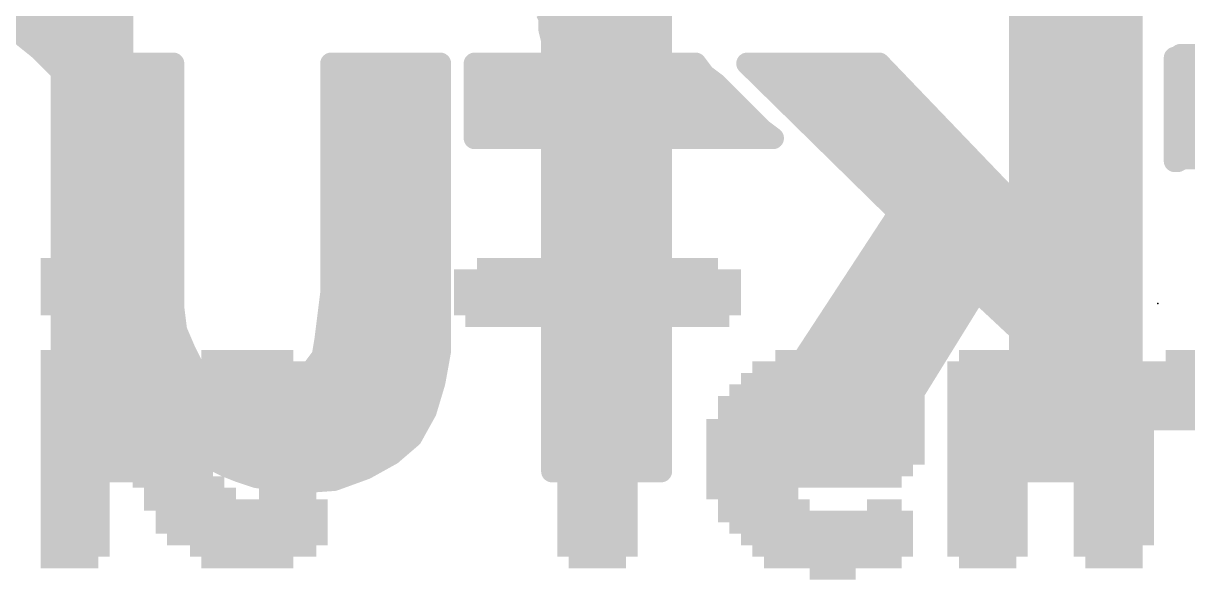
# Model space of a CAD drawing. Extents: x -29.2 to 57.4, y -24.7 to 35.4.
# Drawn here: x 8.746 to 12.804, y 20.248 to 22.185 of the extents above; entities that cross this region are included whole.
import ezdxf

# ---------------------------------------------------------------- set-up
doc = ezdxf.new("R2010")
doc.units = 0
for name, color, linetype in [('21', 41, 'CONTINUOUS'), ('22', 40, 'CONTINUOUS'), ('24', 53, 'CONTINUOUS')]:
    doc.layers.add(name, color=color, linetype=linetype)

# ---------------------------------------------------------------- blocks, each defined once
blk = doc.blocks.new('RECT')
blk.add_solid([(-0.5, -0.5), (0.5, -0.5), (-0.5, 0.5), (0.5, 0.5)])

msp = doc.modelspace()

# ---------------------------------------------------------------- linework, layer by layer
at = {"layer": '21', "const_width": 0.0762}
for points in [[(9.091, 22.856), (9.091, 21.836)], [(8.751, 22.136), (8.701, 22.186)], [(8.7128, 22.1742), (9.091, 22.1742)], [(8.801, 22.096), (8.751, 22.136)], [(8.7985, 22.098), (9.091, 22.098)], [(8.891, 22.006), (8.801, 22.096)], [(8.8752, 22.0218), (9.091, 22.0218)], [(8.991, 21.926), (8.891, 22.006)], [(8.9665, 21.9456), (9.091, 21.9456)], [(9.041, 21.876), (8.991, 21.926)], [(9.091, 21.836), (9.041, 21.876)], [(9.0493, 21.8694), (9.091, 21.8694)]]:
    msp.add_lwpolyline(points, dxfattribs=at)
at = {"layer": '21', "const_width": 0.0381}
for points in [[(9.091, 22.1552, 1), (9.091, 22.1933)], [(8.7629, 22.1509, 1), (8.7391, 22.1211)], [(8.7375, 22.1225, 1), (8.7645, 22.1495)], [(8.7985, 22.1171, 1), (8.7985, 22.079)], [(8.8145, 22.1095, 1), (8.7875, 22.0825)], [(8.7891, 22.0811, 1), (8.8129, 22.1109)], [(9.091, 22.079, 1), (9.091, 22.1171)], [(8.8752, 22.0409, 1), (8.8752, 22.0028)], [(8.9029, 22.0209, 1), (8.8791, 21.9911)], [(8.8775, 21.9925, 1), (8.9045, 22.0195)], [(9.091, 22.0028, 1), (9.091, 22.0409)], [(8.9665, 21.9647, 1), (8.9665, 21.9266)], [(9.0045, 21.9395, 1), (8.9775, 21.9125)], [(8.9791, 21.9111, 1), (9.0029, 21.9409)], [(9.091, 21.9266, 1), (9.091, 21.9647)], [(9.0529, 21.8909, 1), (9.0291, 21.8611)], [(9.0275, 21.8625, 1), (9.0545, 21.8895)], [(9.0493, 21.8885, 1), (9.0493, 21.8504)], [(9.091, 21.8504, 1), (9.091, 21.8885)], [(9.072, 21.836, 1), (9.1101, 21.836)], [(9.0791, 21.8211, 1), (9.1029, 21.8509)]]:
    msp.add_lwpolyline(points, format="xyb", dxfattribs=at)
at = {"layer": '22', "const_width": 0.0762}
for points in [[(12.219, 22.575), (12.219, 21.535)], [(12.609, 20.625), (12.609, 22.365)], [(10.969, 22.045), (10.969, 22.245)], [(10.569, 22.225), (10.579, 22.205)], [(10.579, 22.205), (10.579, 22.165)], [(10.579, 22.1742), (10.969, 22.1742)], [(10.579, 22.165), (10.589, 22.125)], [(12.219, 22.1742), (12.609, 22.1742)], [(10.589, 22.125), (10.589, 22.045)], [(10.589, 22.098), (10.969, 22.098)], [(12.219, 22.098), (12.609, 22.098)], [(9.269, 22.045), (8.879, 22.045)], [(8.879, 22.045), (8.879, 20.625)], [(9.269, 21.195), (9.269, 22.045)], [(10.199, 22.045), (9.819, 22.045)], [(9.819, 22.045), (9.819, 21.245)], [(10.199, 21.045), (10.199, 22.045)], [(10.589, 22.045), (10.319, 22.045)], [(10.319, 22.045), (10.319, 21.785)], [(11.089, 22.045), (10.969, 22.045)], [(11.119, 22.005), (11.089, 22.045)], [(11.729, 22.045), (11.269, 22.045)], [(11.269, 22.045), (11.799, 21.525)], [(12.219, 21.535), (11.729, 22.045)], [(12.769, 22.065), (12.759, 22.065)], [(12.759, 22.065), (12.759, 21.705)], [(12.779, 22.075), (12.769, 22.065)], [(12.919, 22.075), (12.779, 22.075)], [(8.879, 22.0218), (9.269, 22.0218)], [(9.819, 22.0218), (10.199, 22.0218)], [(10.319, 22.0218), (11.1064, 22.0218)], [(11.159, 21.975), (11.119, 22.005)], [(11.2926, 22.0218), (11.7513, 22.0218)], [(12.219, 22.0218), (12.609, 22.0218)], [(12.759, 22.0218), (13.0721, 22.0218)], [(11.319, 21.815), (11.159, 21.975)], [(8.879, 21.9456), (9.269, 21.9456)], [(9.819, 21.9456), (10.199, 21.9456)], [(10.319, 21.9456), (11.1884, 21.9456)], [(11.3703, 21.9456), (11.8245, 21.9456)], [(12.219, 21.9456), (12.609, 21.9456)], [(12.759, 21.9456), (13.1768, 21.9456)], [(8.879, 21.8694), (9.269, 21.8694)], [(9.819, 21.8694), (10.199, 21.8694)], [(10.319, 21.8694), (11.2646, 21.8694)], [(11.448, 21.8694), (11.8977, 21.8694)], [(12.219, 21.8694), (12.609, 21.8694)], [(12.759, 21.8694), (13.2395, 21.8694)], [(11.359, 21.785), (11.319, 21.815)], [(8.879, 21.7932), (9.269, 21.7932)], [(9.819, 21.7932), (10.199, 21.7932)], [(10.319, 21.7932), (11.3481, 21.7932)], [(10.319, 21.785), (10.589, 21.785)], [(10.589, 21.785), (10.589, 20.625)], [(10.969, 21.785), (11.359, 21.785)], [(10.969, 20.625), (10.969, 21.785)], [(11.5256, 21.7932), (11.9709, 21.7932)], [(12.219, 21.7932), (12.609, 21.7932)], [(12.759, 21.7932), (13.2886, 21.7932)], [(8.879, 21.717), (9.269, 21.717)], [(9.819, 21.717), (10.199, 21.717)], [(10.589, 21.717), (10.969, 21.717)], [(11.6033, 21.717), (12.0441, 21.717)], [(12.219, 21.717), (12.609, 21.717)], [(12.759, 21.717), (13.669, 21.717)], [(12.769, 21.705), (12.789, 21.715)], [(12.789, 21.715), (12.899, 21.715)], [(12.759, 21.705), (12.769, 21.705)], [(8.879, 21.6408), (9.269, 21.6408)], [(9.819, 21.6408), (10.199, 21.6408)], [(10.589, 21.6408), (10.969, 21.6408)], [(11.681, 21.6408), (12.1174, 21.6408)], [(12.219, 21.6408), (12.609, 21.6408)], [(8.879, 21.5646), (9.269, 21.5646)], [(9.819, 21.5646), (10.199, 21.5646)], [(10.589, 21.5646), (10.969, 21.5646)], [(11.7586, 21.5646), (12.1906, 21.5646)], [(12.219, 21.5646), (12.609, 21.5646)], [(11.799, 21.525), (11.209, 20.625)], [(8.879, 21.4884), (9.269, 21.4884)], [(9.819, 21.4884), (10.199, 21.4884)], [(10.589, 21.4884), (10.969, 21.4884)], [(11.775, 21.4884), (12.609, 21.4884)], [(8.879, 21.4122), (9.269, 21.4122)], [(9.819, 21.4122), (10.199, 21.4122)], [(10.589, 21.4122), (10.969, 21.4122)], [(11.7251, 21.4122), (12.609, 21.4122)], [(8.879, 21.336), (9.269, 21.336)], [(9.819, 21.336), (10.199, 21.336)], [(10.589, 21.336), (10.969, 21.336)], [(11.6751, 21.336), (12.609, 21.336)], [(8.879, 21.2598), (9.269, 21.2598)], [(9.819, 21.245), (9.799, 21.085)], [(9.819, 21.2598), (10.199, 21.2598)], [(10.589, 21.2598), (10.969, 21.2598)], [(11.6251, 21.2598), (12.609, 21.2598)], [(11.679, 20.625), (12.069, 21.255)], [(12.069, 21.255), (12.219, 21.115)], [(9.279, 21.115), (9.269, 21.195)], [(8.879, 21.1836), (9.2704, 21.1836)], [(9.8113, 21.1836), (10.199, 21.1836)], [(10.589, 21.1836), (10.969, 21.1836)], [(11.5752, 21.1836), (12.0248, 21.1836)], [(12.1455, 21.1836), (12.609, 21.1836)], [(8.879, 21.1074), (9.2823, 21.1074)], [(9.309, 21.045), (9.279, 21.115)], [(9.8018, 21.1074), (10.199, 21.1074)], [(10.589, 21.1074), (10.969, 21.1074)], [(11.5252, 21.1074), (11.9776, 21.1074)], [(12.219, 21.115), (12.219, 20.625)], [(12.219, 21.1074), (12.609, 21.1074)], [(9.799, 21.085), (9.789, 21.025)], [(8.879, 21.0312), (9.3159, 21.0312)], [(9.339, 20.985), (9.309, 21.045)], [(9.789, 21.025), (9.729, 20.945)], [(9.79, 21.0312), (10.1965, 21.0312)], [(10.179, 20.935), (10.199, 21.045)], [(10.589, 21.0312), (10.969, 21.0312)], [(11.4753, 21.0312), (11.9305, 21.0312)], [(12.219, 21.0312), (12.609, 21.0312)], [(9.379, 20.945), (9.339, 20.985)], [(8.879, 20.955), (9.369, 20.955)], [(9.429, 20.915), (9.379, 20.945)], [(9.729, 20.945), (9.679, 20.915)], [(9.7365, 20.955), (10.1826, 20.955)], [(10.589, 20.955), (10.969, 20.955)], [(11.4253, 20.955), (11.8833, 20.955)], [(12.219, 20.955), (12.609, 20.955)], [(9.489, 20.905), (9.429, 20.915)], [(9.569, 20.895), (9.489, 20.905)], [(9.629, 20.905), (9.569, 20.895)], [(9.679, 20.915), (9.629, 20.905)], [(10.149, 20.835), (10.179, 20.935)], [(8.879, 20.8788), (10.1621, 20.8788)], [(10.589, 20.8788), (10.969, 20.8788)], [(11.3754, 20.8788), (11.8361, 20.8788)], [(12.219, 20.8788), (12.609, 20.8788)], [(9.249, 20.625), (9.249, 20.825)], [(9.249, 20.825), (9.259, 20.825)], [(9.259, 20.825), (9.299, 20.765)], [(10.099, 20.745), (10.149, 20.835)], [(8.879, 20.8026), (9.249, 20.8026)], [(9.2739, 20.8026), (10.131, 20.8026)], [(10.589, 20.8026), (10.969, 20.8026)], [(11.3254, 20.8026), (11.7889, 20.8026)], [(12.219, 20.8026), (12.609, 20.8026)], [(9.299, 20.765), (9.339, 20.715)], [(10.029, 20.685), (10.099, 20.745)], [(8.879, 20.7264), (9.249, 20.7264)], [(9.3299, 20.7264), (10.0773, 20.7264)], [(9.339, 20.715), (9.389, 20.675)], [(10.589, 20.7264), (10.969, 20.7264)], [(11.2755, 20.7264), (11.7418, 20.7264)], [(12.219, 20.7264), (12.609, 20.7264)], [(9.389, 20.675), (9.449, 20.645)], [(9.939, 20.635), (10.029, 20.685)], [(8.879, 20.6502), (9.249, 20.6502)], [(8.879, 20.625), (9.249, 20.625)], [(9.4386, 20.6502), (9.9664, 20.6502)], [(9.449, 20.645), (9.499, 20.625)], [(9.499, 20.625), (9.559, 20.605)], [(9.829, 20.595), (9.939, 20.635)], [(10.589, 20.6502), (10.969, 20.6502)], [(10.589, 20.625), (10.969, 20.625)], [(11.209, 20.625), (11.679, 20.625)], [(11.2255, 20.6502), (11.6946, 20.6502)], [(12.219, 20.6502), (12.609, 20.6502)], [(12.219, 20.625), (12.609, 20.625)], [(9.559, 20.605), (9.629, 20.595)], [(9.629, 20.595), (9.689, 20.585)], [(9.689, 20.585), (9.829, 20.595)]]:
    msp.add_lwpolyline(points, dxfattribs=at)
at = {"layer": '22', "const_width": 0.0381}
for points in [[(10.579, 22.1933, 1), (10.579, 22.1552)], [(10.5975, 22.1696, 1), (10.5605, 22.1604)], [(10.562, 22.1965, 1), (10.596, 22.2135)], [(10.969, 22.1552, 1), (10.969, 22.1933)], [(12.219, 22.1933, 1), (12.219, 22.1552)], [(12.609, 22.1552, 1), (12.609, 22.1933)], [(10.56, 22.165, 1), (10.5981, 22.165)], [(10.6081, 22.125, 1), (10.57, 22.125)], [(10.589, 22.1171, 1), (10.589, 22.079)], [(10.5705, 22.1204, 1), (10.6075, 22.1296)], [(10.969, 22.079, 1), (10.969, 22.1171)], [(12.219, 22.1171, 1), (12.219, 22.079)], [(12.609, 22.079, 1), (12.609, 22.1171)], [(8.898, 22.045, 1), (8.8599, 22.045)], [(8.879, 22.0641, 1), (8.879, 22.026)], [(9.2881, 22.045, 1), (9.25, 22.045)], [(9.269, 22.026, 1), (9.269, 22.0641)], [(9.819, 22.0641, 1), (9.819, 22.026)], [(9.8381, 22.045, 1), (9.8, 22.045)], [(10.218, 22.045, 1), (10.1799, 22.045)], [(10.199, 22.026, 1), (10.199, 22.0641)], [(10.319, 22.0641, 1), (10.319, 22.026)], [(10.3381, 22.045, 1), (10.3, 22.045)], [(10.589, 22.026, 1), (10.589, 22.0641)], [(10.969, 22.0641, 1), (10.969, 22.026)], [(11.1042, 22.0564, 1), (11.0738, 22.0336)], [(11.089, 22.026, 1), (11.089, 22.0641)], [(11.269, 22.0641, 1), (11.269, 22.026)], [(11.2823, 22.0586, 1), (11.2557, 22.0314)], [(11.7427, 22.0582, 1), (11.7153, 22.0318)], [(11.729, 22.026, 1), (11.729, 22.0641)], [(12.759, 22.0841, 1), (12.759, 22.046)], [(12.7781, 22.065, 1), (12.74, 22.065)], [(12.7555, 22.0785, 1), (12.7825, 22.0515)], [(12.779, 22.094, 1), (12.779, 22.0559)], [(12.7925, 22.0615, 1), (12.7655, 22.0885)], [(12.769, 22.046, 1), (12.769, 22.0841)], [(8.879, 22.0409, 1), (8.879, 22.0028)], [(9.269, 22.0028, 1), (9.269, 22.0409)], [(9.819, 22.0409, 1), (9.819, 22.0028)], [(10.199, 22.0028, 1), (10.199, 22.0409)], [(10.319, 22.0409, 1), (10.319, 22.0028)], [(10.57, 22.045, 1), (10.6081, 22.045)], [(10.95, 22.045, 1), (10.9881, 22.045)], [(11.1304, 22.0202, 1), (11.1076, 21.9898)], [(11.1064, 22.0028, 1), (11.1064, 22.0409)], [(11.2926, 22.0409, 1), (11.2926, 22.0028)], [(11.7513, 22.0028, 1), (11.7513, 22.0409)], [(12.219, 22.0409, 1), (12.219, 22.0028)], [(12.609, 22.0028, 1), (12.609, 22.0409)], [(12.759, 22.0409, 1), (12.759, 22.0028)], [(11.1038, 21.9936, 1), (11.1342, 22.0164)], [(11.1725, 21.9885, 1), (11.1455, 21.9615)], [(11.1476, 21.9598, 1), (11.1704, 21.9902)], [(8.879, 21.9647, 1), (8.879, 21.9266)], [(9.269, 21.9266, 1), (9.269, 21.9647)], [(9.819, 21.9647, 1), (9.819, 21.9266)], [(10.199, 21.9266, 1), (10.199, 21.9647)], [(10.319, 21.9647, 1), (10.319, 21.9266)], [(11.1884, 21.9266, 1), (11.1884, 21.9647)], [(11.3703, 21.9647, 1), (11.3703, 21.9266)], [(11.8245, 21.9266, 1), (11.8245, 21.9647)], [(12.219, 21.9647, 1), (12.219, 21.9266)], [(12.609, 21.9266, 1), (12.609, 21.9647)], [(12.759, 21.9647, 1), (12.759, 21.9266)], [(8.879, 21.8885, 1), (8.879, 21.8504)], [(9.269, 21.8504, 1), (9.269, 21.8885)], [(9.819, 21.8885, 1), (9.819, 21.8504)], [(10.199, 21.8504, 1), (10.199, 21.8885)], [(10.319, 21.8885, 1), (10.319, 21.8504)], [(11.2646, 21.8504, 1), (11.2646, 21.8885)], [(11.448, 21.8885, 1), (11.448, 21.8504)], [(11.8977, 21.8504, 1), (11.8977, 21.8885)], [(12.219, 21.8885, 1), (12.219, 21.8504)], [(12.609, 21.8504, 1), (12.609, 21.8885)], [(12.759, 21.8885, 1), (12.759, 21.8504)], [(11.3304, 21.8302, 1), (11.3076, 21.7998)], [(11.3055, 21.8015, 1), (11.3325, 21.8285)], [(8.879, 21.8123, 1), (8.879, 21.7742)], [(9.269, 21.7742, 1), (9.269, 21.8123)], [(9.819, 21.8123, 1), (9.819, 21.7742)], [(10.199, 21.7742, 1), (10.199, 21.8123)], [(10.319, 21.8123, 1), (10.319, 21.7742)], [(10.319, 21.8041, 1), (10.319, 21.766)], [(10.3, 21.785, 1), (10.3381, 21.785)], [(10.6081, 21.785, 1), (10.57, 21.785)], [(10.589, 21.766, 1), (10.589, 21.8041)], [(10.969, 21.8041, 1), (10.969, 21.766)], [(10.9881, 21.785, 1), (10.95, 21.785)], [(11.3476, 21.7698, 1), (11.3704, 21.8002)], [(11.3481, 21.7742, 1), (11.3481, 21.8123)], [(11.359, 21.766, 1), (11.359, 21.8041)], [(11.5256, 21.8123, 1), (11.5256, 21.7742)], [(11.9709, 21.7742, 1), (11.9709, 21.8123)], [(12.219, 21.8123, 1), (12.219, 21.7742)], [(12.609, 21.7742, 1), (12.609, 21.8123)], [(12.759, 21.8123, 1), (12.759, 21.7742)], [(8.879, 21.7361, 1), (8.879, 21.698)], [(9.269, 21.698, 1), (9.269, 21.7361)], [(9.819, 21.7361, 1), (9.819, 21.698)], [(10.199, 21.698, 1), (10.199, 21.7361)], [(10.589, 21.7361, 1), (10.589, 21.698)], [(10.969, 21.698, 1), (10.969, 21.7361)], [(11.6033, 21.7361, 1), (11.6033, 21.698)], [(12.0441, 21.698, 1), (12.0441, 21.7361)], [(12.219, 21.7361, 1), (12.219, 21.698)], [(12.609, 21.698, 1), (12.609, 21.7361)], [(12.759, 21.7361, 1), (12.759, 21.698)], [(12.789, 21.734, 1), (12.789, 21.6959)], [(12.7975, 21.698, 1), (12.7805, 21.732)], [(12.759, 21.7241, 1), (12.759, 21.686)], [(12.74, 21.705, 1), (12.7781, 21.705)], [(12.7605, 21.722, 1), (12.7775, 21.688)], [(12.769, 21.686, 1), (12.769, 21.7241)], [(8.879, 21.6599, 1), (8.879, 21.6218)], [(9.269, 21.6218, 1), (9.269, 21.6599)], [(9.819, 21.6599, 1), (9.819, 21.6218)], [(10.199, 21.6218, 1), (10.199, 21.6599)], [(10.589, 21.6599, 1), (10.589, 21.6218)], [(10.969, 21.6218, 1), (10.969, 21.6599)], [(11.681, 21.6599, 1), (11.681, 21.6218)], [(12.1174, 21.6218, 1), (12.1174, 21.6599)], [(12.219, 21.6599, 1), (12.219, 21.6218)], [(12.609, 21.6218, 1), (12.609, 21.6599)], [(8.879, 21.5837, 1), (8.879, 21.5456)], [(9.269, 21.5456, 1), (9.269, 21.5837)], [(9.819, 21.5837, 1), (9.819, 21.5456)], [(10.199, 21.5456, 1), (10.199, 21.5837)], [(10.589, 21.5837, 1), (10.589, 21.5456)], [(10.969, 21.5456, 1), (10.969, 21.5837)], [(11.7586, 21.5837, 1), (11.7586, 21.5456)], [(12.1906, 21.5456, 1), (12.1906, 21.5837)], [(12.219, 21.5837, 1), (12.219, 21.5456)], [(12.609, 21.5456, 1), (12.609, 21.5837)], [(11.8149, 21.5146, 1), (11.7831, 21.5354)], [(11.7857, 21.5114, 1), (11.8123, 21.5386)], [(12.2, 21.535, 1), (12.2381, 21.535)], [(12.2053, 21.5218, 1), (12.2327, 21.5482)], [(8.879, 21.5075, 1), (8.879, 21.4694)], [(9.269, 21.4694, 1), (9.269, 21.5075)], [(9.819, 21.5075, 1), (9.819, 21.4694)], [(10.199, 21.4694, 1), (10.199, 21.5075)], [(10.589, 21.5075, 1), (10.589, 21.4694)], [(10.969, 21.4694, 1), (10.969, 21.5075)], [(11.775, 21.5075, 1), (11.775, 21.4694)], [(12.609, 21.4694, 1), (12.609, 21.5075)], [(8.879, 21.4313, 1), (8.879, 21.3932)], [(9.269, 21.3932, 1), (9.269, 21.4313)], [(9.819, 21.4313, 1), (9.819, 21.3932)], [(10.199, 21.3932, 1), (10.199, 21.4313)], [(10.589, 21.4313, 1), (10.589, 21.3932)], [(10.969, 21.3932, 1), (10.969, 21.4313)], [(11.7251, 21.4313, 1), (11.7251, 21.3932)], [(12.609, 21.3932, 1), (12.609, 21.4313)], [(8.879, 21.3551, 1), (8.879, 21.317)], [(9.269, 21.317, 1), (9.269, 21.3551)], [(9.819, 21.3551, 1), (9.819, 21.317)], [(10.199, 21.317, 1), (10.199, 21.3551)], [(10.589, 21.3551, 1), (10.589, 21.317)], [(10.969, 21.317, 1), (10.969, 21.3551)], [(11.6751, 21.3551, 1), (11.6751, 21.317)], [(12.609, 21.317, 1), (12.609, 21.3551)], [(8.879, 21.2789, 1), (8.879, 21.2408)], [(9.269, 21.2408, 1), (9.269, 21.2789)], [(9.819, 21.2789, 1), (9.819, 21.2408)], [(9.8379, 21.2426, 1), (9.8001, 21.2474)], [(10.199, 21.2408, 1), (10.199, 21.2789)], [(10.589, 21.2789, 1), (10.589, 21.2408)], [(10.969, 21.2408, 1), (10.969, 21.2789)], [(11.6251, 21.2789, 1), (11.6251, 21.2408)], [(12.082, 21.2689, 1), (12.056, 21.2411)], [(12.0852, 21.245, 1), (12.0528, 21.265)], [(12.609, 21.2408, 1), (12.609, 21.2789)], [(9.2879, 21.1974, 1), (9.2501, 21.1926)], [(9.8, 21.245, 1), (9.8381, 21.245)], [(8.879, 21.2027, 1), (8.879, 21.1646)], [(9.25, 21.195, 1), (9.2881, 21.195)], [(9.2704, 21.1646, 1), (9.2704, 21.2027)], [(9.8113, 21.2027, 1), (9.8113, 21.1646)], [(10.199, 21.1646, 1), (10.199, 21.2027)], [(10.589, 21.2027, 1), (10.589, 21.1646)], [(10.969, 21.1646, 1), (10.969, 21.2027)], [(11.5752, 21.2027, 1), (11.5752, 21.1646)], [(12.0248, 21.1646, 1), (12.0248, 21.2027)], [(12.1455, 21.2027, 1), (12.1455, 21.1646)], [(12.609, 21.1646, 1), (12.609, 21.2027)], [(8.879, 21.1265, 1), (8.879, 21.0884)], [(9.2965, 21.1225, 1), (9.2615, 21.1075)], [(9.2823, 21.0884, 1), (9.2823, 21.1265)], [(9.8018, 21.1265, 1), (9.8018, 21.0884)], [(10.199, 21.0884, 1), (10.199, 21.1265)], [(10.589, 21.1265, 1), (10.589, 21.0884)], [(10.969, 21.0884, 1), (10.969, 21.1265)], [(11.5252, 21.1265, 1), (11.5252, 21.0884)], [(11.9776, 21.0884, 1), (11.9776, 21.1265)], [(12.2381, 21.115, 1), (12.2, 21.115)], [(12.219, 21.1265, 1), (12.219, 21.0884)], [(12.206, 21.1011, 1), (12.232, 21.1289)], [(12.609, 21.0884, 1), (12.609, 21.1265)], [(9.2601, 21.1126, 1), (9.2979, 21.1174)], [(9.7801, 21.0874, 1), (9.8179, 21.0826)], [(9.8178, 21.0819, 1), (9.7802, 21.0881)], [(8.879, 21.0503, 1), (8.879, 21.0122)], [(9.326, 21.0535, 1), (9.292, 21.0365)], [(9.2915, 21.0375, 1), (9.3265, 21.0525)], [(9.3159, 21.0122, 1), (9.3159, 21.0503)], [(9.79, 21.0503, 1), (9.79, 21.0122)], [(9.8042, 21.0136, 1), (9.7738, 21.0364)], [(10.1799, 21.045, 1), (10.218, 21.045)], [(10.2177, 21.0416, 1), (10.1803, 21.0484)], [(10.1965, 21.0122, 1), (10.1965, 21.0503)], [(10.589, 21.0503, 1), (10.589, 21.0122)], [(10.969, 21.0122, 1), (10.969, 21.0503)], [(11.4753, 21.0503, 1), (11.4753, 21.0122)], [(11.9305, 21.0122, 1), (11.9305, 21.0503)], [(12.219, 21.0503, 1), (12.219, 21.0122)], [(12.609, 21.0122, 1), (12.609, 21.0503)], [(9.3525, 20.9985, 1), (9.3255, 20.9715)], [(9.7702, 21.0281, 1), (9.8078, 21.0219)], [(8.879, 20.9741, 1), (8.879, 20.936)], [(9.322, 20.9765, 1), (9.356, 20.9935)], [(9.3888, 20.9613, 1), (9.3692, 20.9287)], [(9.369, 20.936, 1), (9.369, 20.9741)], [(9.7365, 20.9741, 1), (9.7365, 20.936)], [(9.7388, 20.9287, 1), (9.7192, 20.9613)], [(10.1826, 20.936, 1), (10.1826, 20.9741)], [(10.589, 20.9741, 1), (10.589, 20.936)], [(10.969, 20.936, 1), (10.969, 20.9741)], [(11.4253, 20.9741, 1), (11.4253, 20.936)], [(11.8833, 20.936, 1), (11.8833, 20.9741)], [(12.219, 20.9741, 1), (12.219, 20.936)], [(12.609, 20.936, 1), (12.609, 20.9741)], [(9.3655, 20.9315, 1), (9.3925, 20.9585)], [(9.4321, 20.9338, 1), (9.4259, 20.8962)], [(9.4192, 20.8987, 1), (9.4388, 20.9313)], [(9.4914, 20.9239, 1), (9.4866, 20.8861)], [(9.4859, 20.8862, 1), (9.4921, 20.9238)], [(9.6253, 20.9237, 1), (9.6327, 20.8863)], [(9.6321, 20.8862, 1), (9.6259, 20.9238)], [(9.6692, 20.9313, 1), (9.6888, 20.8987)], [(9.6827, 20.8963, 1), (9.6753, 20.9337)], [(9.7138, 20.9564, 1), (9.7442, 20.9336)], [(10.1603, 20.9384, 1), (10.1977, 20.9316)], [(10.1972, 20.9295, 1), (10.1608, 20.9405)], [(8.879, 20.8979, 1), (8.879, 20.8598)], [(9.5659, 20.9138, 1), (9.5721, 20.8762)], [(9.5666, 20.8761, 1), (9.5714, 20.9139)], [(10.1621, 20.8598, 1), (10.1621, 20.8979)], [(10.589, 20.8979, 1), (10.589, 20.8598)], [(10.969, 20.8598, 1), (10.969, 20.8979)], [(11.3754, 20.8979, 1), (11.3754, 20.8598)], [(11.8361, 20.8598, 1), (11.8361, 20.8979)], [(12.219, 20.8979, 1), (12.219, 20.8598)], [(12.609, 20.8598, 1), (12.609, 20.8979)], [(9.249, 20.844, 1), (9.249, 20.8059)], [(9.2681, 20.825, 1), (9.23, 20.825)], [(9.2749, 20.8356, 1), (9.2431, 20.8144)], [(9.259, 20.8059, 1), (9.259, 20.844)], [(10.1308, 20.8405, 1), (10.1672, 20.8295)], [(10.1657, 20.8257, 1), (10.1323, 20.8443)], [(8.879, 20.8217, 1), (8.879, 20.7836)], [(9.249, 20.7836, 1), (9.249, 20.8217)], [(9.2739, 20.8217, 1), (9.2739, 20.7836)], [(10.131, 20.7836, 1), (10.131, 20.8217)], [(10.589, 20.8217, 1), (10.589, 20.7836)], [(10.969, 20.7836, 1), (10.969, 20.8217)], [(11.3254, 20.8217, 1), (11.3254, 20.7836)], [(11.7889, 20.7836, 1), (11.7889, 20.8217)], [(12.219, 20.8217, 1), (12.219, 20.7836)], [(12.609, 20.7836, 1), (12.609, 20.8217)], [(9.3139, 20.7769, 1), (9.2841, 20.7531)], [(9.2831, 20.7544, 1), (9.3149, 20.7756)], [(10.1114, 20.7305, 1), (10.0866, 20.7595)], [(8.879, 20.7455, 1), (8.879, 20.7074)], [(9.249, 20.7074, 1), (9.249, 20.7455)], [(9.3299, 20.7455, 1), (9.3299, 20.7074)], [(9.3509, 20.7299, 1), (9.3271, 20.7001)], [(9.3241, 20.7031, 1), (9.3539, 20.7269)], [(10.0773, 20.7074, 1), (10.0773, 20.7455)], [(10.0823, 20.7543, 1), (10.1157, 20.7357)], [(10.589, 20.7455, 1), (10.589, 20.7074)], [(10.969, 20.7074, 1), (10.969, 20.7455)], [(11.2755, 20.7455, 1), (11.2755, 20.7074)], [(11.7418, 20.7074, 1), (11.7418, 20.7455)], [(12.219, 20.7455, 1), (12.219, 20.7074)], [(12.609, 20.7074, 1), (12.609, 20.7455)], [(9.3975, 20.692, 1), (9.3805, 20.658)], [(9.3771, 20.6601, 1), (9.4009, 20.6899)], [(10.0166, 20.6995, 1), (10.0414, 20.6705)], [(10.0383, 20.6683, 1), (10.0197, 20.7017)], [(8.879, 20.6441, 1), (8.879, 20.6059)], [(8.879, 20.6693, 1), (8.879, 20.6312)], [(9.249, 20.6312, 1), (9.249, 20.6693)], [(9.249, 20.6059, 1), (9.249, 20.6441)], [(9.4386, 20.6693, 1), (9.4386, 20.6312)], [(9.4561, 20.6627, 1), (9.4419, 20.6273)], [(9.4405, 20.628, 1), (9.4575, 20.662)], [(9.505, 20.6431, 1), (9.493, 20.6069)], [(9.4919, 20.6073, 1), (9.5061, 20.6427)], [(9.9297, 20.6517, 1), (9.9483, 20.6183)], [(9.9455, 20.6171, 1), (9.9325, 20.6529)], [(9.9664, 20.6312, 1), (9.9664, 20.6693)], [(10.589, 20.6441, 1), (10.589, 20.6059)], [(10.589, 20.6693, 1), (10.589, 20.6312)], [(10.969, 20.6312, 1), (10.969, 20.6693)], [(10.969, 20.6059, 1), (10.969, 20.6441)], [(11.209, 20.6441, 1), (11.209, 20.6059)], [(11.2255, 20.6693, 1), (11.2255, 20.6312)], [(11.679, 20.6059, 1), (11.679, 20.6441)], [(11.6946, 20.6312, 1), (11.6946, 20.6693)], [(12.219, 20.6441, 1), (12.219, 20.6059)], [(12.219, 20.6693, 1), (12.219, 20.6312)], [(12.609, 20.6312, 1), (12.609, 20.6693)], [(12.609, 20.6059, 1), (12.609, 20.6441)], [(8.8599, 20.625, 1), (8.898, 20.625)], [(9.23, 20.625, 1), (9.2681, 20.625)], [(9.5617, 20.6239, 1), (9.5563, 20.5861)], [(9.553, 20.5869, 1), (9.565, 20.6231)], [(9.6321, 20.6138, 1), (9.6259, 20.5762)], [(9.6263, 20.5761, 1), (9.6317, 20.6139)], [(9.6876, 20.604, 1), (9.6904, 20.566)], [(9.6859, 20.5662, 1), (9.6921, 20.6038)], [(9.8225, 20.6129, 1), (9.8355, 20.5771)], [(9.8304, 20.576, 1), (9.8276, 20.614)], [(10.57, 20.625, 1), (10.6081, 20.625)], [(10.95, 20.625, 1), (10.9881, 20.625)], [(11.1931, 20.6354, 1), (11.2249, 20.6146)], [(11.6628, 20.635, 1), (11.6952, 20.615)], [(12.2, 20.625, 1), (12.2381, 20.625)], [(12.5899, 20.625, 1), (12.628, 20.625)]]:
    msp.add_lwpolyline(points, format="xyb", dxfattribs=at)
at = {"layer": '24'}
msp.add_point((12.7, 21.209), dxfattribs=at)

# ---------------------------------------------------------------- block references
at = {"layer": '21', "yscale": 0.04}
for p, xscale in [((8.927, 21.388), 0.16), ((8.927, 21.348), 0.24), ((10.747, 21.348), 0.84), ((8.927, 21.308), 0.24), ((8.927, 21.268), 0.24), ((8.927, 21.228), 0.24), ((8.927, 21.188), 0.24), ((8.927, 21.148), 0.08), ((10.747, 21.148), 0.92), ((10.747, 21.108), 0.28), ((10.747, 21.068), 0.28), ((11.527, 21.068), 0.08), ((8.907, 21.028), 0.2), ((9.527, 21.028), 0.32), ((10.747, 21.028), 0.28), ((11.547, 21.028), 0.36), ((12.107, 21.028), 0.2), ((12.387, 21.028), 0.2), ((12.827, 21.028), 0.2), ((8.927, 20.988), 0.24), ((9.527, 20.988), 0.48), ((10.747, 20.988), 0.28), ((11.547, 20.988), 0.52), ((12.087, 20.988), 0.24), ((12.407, 20.988), 0.32), ((12.827, 20.988), 0.36), ((8.927, 20.948), 0.24), ((9.527, 20.948), 0.56), ((10.747, 20.948), 0.28), ((11.547, 20.948), 0.6), ((12.507, 20.948), 1.08), ((8.927, 20.908), 0.24), ((9.507, 20.908), 0.6), ((10.747, 20.908), 0.28), ((11.527, 20.908), 0.64), ((12.507, 20.908), 1.08), ((8.927, 20.868), 0.24), ((9.507, 20.868), 0.6), ((10.747, 20.868), 0.28), ((11.527, 20.868), 0.72), ((12.527, 20.868), 1.12), ((8.927, 20.828), 0.24), ((9.487, 20.828), 0.64), ((10.747, 20.828), 0.28), ((11.527, 20.828), 0.72), ((12.527, 20.828), 1.12), ((8.927, 20.788), 0.24), ((9.327, 20.788), 0.32), ((9.667, 20.788), 0.2), ((10.747, 20.788), 0.28), ((11.287, 20.788), 0.32), ((11.767, 20.788), 0.24), ((12.527, 20.788), 1.12), ((8.927, 20.748), 0.24), ((9.287, 20.748), 0.32), ((9.687, 20.748), 0.08), ((10.747, 20.748), 0.28), ((11.267, 20.748), 0.28), ((11.767, 20.748), 0.24), ((12.107, 20.748), 0.28), ((12.527, 20.748), 0.32), ((8.927, 20.708), 0.24), ((9.267, 20.708), 0.28), ((10.747, 20.708), 0.28), ((11.507, 20.708), 0.76), ((12.107, 20.708), 0.28), ((12.547, 20.708), 0.28), ((8.927, 20.668), 0.24), ((9.267, 20.668), 0.28), ((10.747, 20.668), 0.28), ((11.507, 20.668), 0.76), ((12.107, 20.668), 0.28), ((12.547, 20.668), 0.28), ((8.927, 20.628), 0.24), ((9.267, 20.628), 0.28), ((10.747, 20.628), 0.28), ((11.487, 20.628), 0.72), ((12.107, 20.628), 0.28), ((12.547, 20.628), 0.28), ((8.927, 20.588), 0.24), ((9.287, 20.588), 0.32), ((9.687, 20.588), 0.08), ((10.747, 20.588), 0.28), ((11.467, 20.588), 0.68), ((12.107, 20.588), 0.28), ((12.547, 20.588), 0.28), ((8.927, 20.548), 0.24), ((9.327, 20.548), 0.32), ((9.667, 20.548), 0.2), ((10.747, 20.548), 0.28), ((11.287, 20.548), 0.32), ((12.107, 20.548), 0.28), ((12.547, 20.548), 0.28), ((8.927, 20.508), 0.24), ((9.487, 20.508), 0.64), ((10.747, 20.508), 0.28), ((11.327, 20.508), 0.32), ((11.747, 20.508), 0.12), ((12.107, 20.508), 0.28), ((12.547, 20.508), 0.28), ((8.927, 20.468), 0.24), ((9.507, 20.468), 0.6), ((10.747, 20.468), 0.28), ((11.507, 20.468), 0.68), ((12.107, 20.468), 0.28), ((12.547, 20.468), 0.28), ((8.927, 20.428), 0.24), ((9.507, 20.428), 0.6), ((10.747, 20.428), 0.28), ((11.527, 20.428), 0.64), ((12.107, 20.428), 0.28), ((12.547, 20.428), 0.28), ((8.927, 20.388), 0.24), ((9.527, 20.388), 0.56), ((10.747, 20.388), 0.28), ((11.547, 20.388), 0.6), ((12.107, 20.388), 0.28), ((12.547, 20.388), 0.28), ((8.927, 20.348), 0.24), ((9.547, 20.348), 0.44), ((10.747, 20.348), 0.28), ((11.567, 20.348), 0.56), ((12.107, 20.348), 0.28), ((12.527, 20.348), 0.24), ((8.907, 20.308), 0.2), ((9.527, 20.308), 0.32), ((10.747, 20.308), 0.2), ((11.567, 20.308), 0.48), ((12.107, 20.308), 0.2), ((12.547, 20.308), 0.2), ((11.567, 20.268), 0.16)]:
    msp.add_blockref('RECT', p, dxfattribs=dict(at, xscale=xscale))
for p in [(10.747, 21.308), (10.747, 21.268), (10.747, 21.228), (10.747, 21.188)]:
    msp.add_blockref('RECT', p, dxfattribs=at)

doc.saveas('drawing.dxf')
